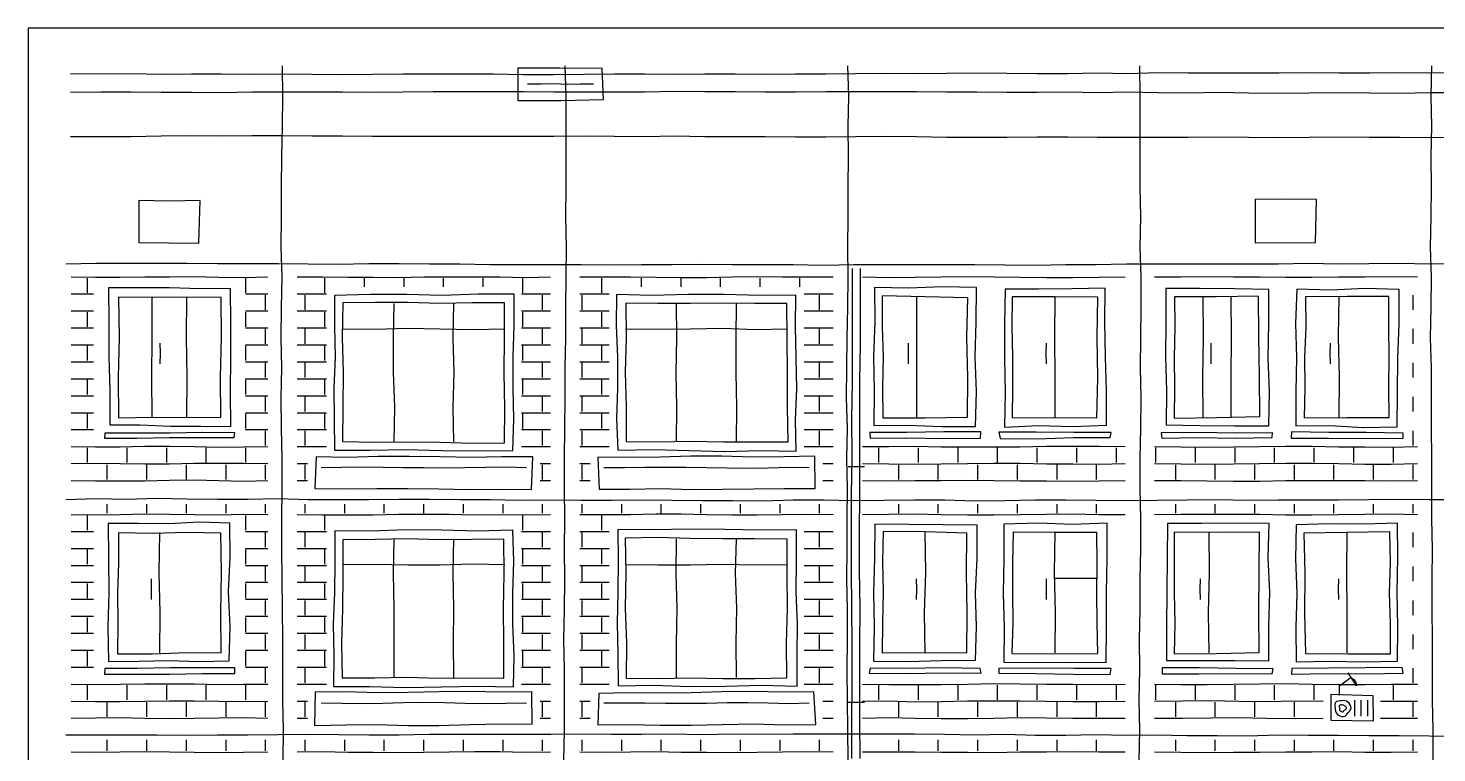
# Model space of a CAD drawing. Header units: millimetres. Extents: x 0 to 320, y 0 to 165.
# Drawn here: x 0 to 149.5, y 88.1 to 165 of the extents above; entities that cross this region are included whole.
import ezdxf

# ---------------------------------------------------------------- set-up
doc = ezdxf.new("R2010")
doc.units = ezdxf.units.MM
for name, color, linetype, true_color in [('01_KARKAS', 1, 'Continuous', 0xd62728), ('02_PROYOMY', 5, 'Continuous', 0x1f5fd6), ('03_BALKONY', 3, 'Continuous', 0x2ca02c), ('04_KLADKA', 32, 'Continuous', 0x8c5a2b), ('05_KONDICIONERY', 6, 'Continuous', 0xc512c5), ('06_VODOSTOK', 4, 'Continuous', 0x0f9aa0), ('08_KRYSHA', 8, 'Continuous', 0x444444)]:
    doc.layers.add(name, color=color, linetype=linetype, true_color=true_color)

msp = doc.modelspace()

# ---------------------------------------------------------------- linework, layer by layer
at = {"layer": '01_KARKAS'}
for points in [[(150.4, 165), (147.2, 165), (144, 165), (140.8, 165), (137.6, 165), (134.4, 165), (131.2, 165), (128, 165), (124.8, 165), (121.6, 165), (118.4, 165), (115.2, 165), (112, 165), (108.8, 165), (105.6, 165), (102.4, 165), (99.2, 165), (96, 165), (92.8, 165), (89.6, 165), (86.4, 165), (83.2, 165), (80, 165), (76.8, 165), (73.6, 165), (70.4, 165), (67.2, 165), (64, 165), (60.8, 165), (57.6, 165), (54.4, 165), (51.2, 165), (48, 165), (44.8, 165), (41.6, 165), (38.4, 165), (35.2, 165), (32, 165), (28.8, 165), (25.6, 165), (22.4, 165), (19.2, 165), (16, 165), (12.8, 165), (9.6, 165), (6.4, 165), (3.2, 165), (0, 165)], [(0, 165), (0, 161.76), (0, 158.53), (0, 155.29), (0, 152.06), (0, 148.82), (0, 145.59), (0, 142.35), (0, 139.12), (0, 135.88), (0, 132.65), (0, 129.41), (0, 126.18), (0, 122.94), (0, 119.71), (0, 116.47), (0, 113.24), (0, 110), (0, 106.76), (0, 103.53), (0, 100.29), (0, 97.06), (0, 93.82), (0, 90.59), (0, 87.35)], [(27.08, 87.31), (27.1, 90.51), (27.04, 93.71), (27.02, 96.92), (27.04, 100.12), (26.99, 103.33), (26.97, 106.53), (26.93, 109.73), (26.92, 112.94), (26.97, 116.14), (26.95, 119.35), (26.88, 122.55), (26.86, 125.76), (26.92, 128.96), (26.85, 132.16), (26.89, 135.37), (26.95, 138.57), (26.87, 141.78), (26.89, 144.98), (26.9, 148.18), (26.94, 151.39), (26.99, 154.59), (27.02, 157.8), (27, 161)], [(56.86, 87.31), (56.91, 90.51), (56.93, 93.71), (56.93, 96.92), (56.87, 100.12), (56.91, 103.33), (56.95, 106.53), (56.93, 109.73), (56.97, 112.94), (56.91, 116.14), (56.93, 119.35), (56.95, 122.55), (57, 125.76), (57.01, 128.96), (57.08, 132.16), (57.05, 135.37), (57.11, 138.57), (57.13, 141.78), (57.07, 144.98), (57.12, 148.18), (57.11, 151.39), (57.12, 154.59), (57.1, 157.8), (57, 161)], [(87.04, 87.31), (87, 90.51), (86.98, 93.71), (86.93, 96.92), (86.95, 100.12), (86.96, 103.33), (86.88, 106.53), (86.93, 109.73), (86.93, 112.94), (86.95, 116.14), (86.9, 119.35), (86.95, 122.55), (86.86, 125.76), (86.9, 128.96), (86.94, 132.16), (86.99, 135.37), (87.02, 138.57), (87, 141.78), (87.02, 144.98), (87.05, 148.18), (87.06, 151.39), (87.03, 154.59), (87.09, 157.8), (87, 161)], [(117.91, 87.31), (117.98, 90.51), (117.92, 93.71), (118, 96.92), (117.95, 100.12), (118.04, 103.33), (118.02, 106.53), (118.09, 109.73), (118.1, 112.94), (118.04, 116.14), (118.04, 119.35), (118.1, 122.55), (118.15, 125.76), (118.07, 128.96), (118.08, 132.16), (118.13, 135.37), (118.13, 138.57), (118.02, 141.78), (118.1, 144.98), (118.04, 148.18), (118.03, 151.39), (118.02, 154.59), (118.02, 157.8), (118, 161)], [(149.11, 87.31), (149.11, 90.51), (149.05, 93.71), (149.06, 96.92), (149.06, 100.12), (149.02, 103.33), (149.01, 106.53), (149.05, 109.73), (149, 112.94), (148.97, 116.14), (148.98, 119.35), (148.94, 122.55), (148.94, 125.76), (148.96, 128.96), (148.86, 132.16), (148.9, 135.37), (148.95, 138.57), (148.86, 141.78), (148.93, 144.98), (148.94, 148.18), (148.93, 151.39), (148.98, 154.59), (148.9, 157.8), (149, 161)], [(4, 140), (7.22, 140.07), (10.43, 140.06), (13.65, 140.08), (16.87, 140.08), (20.08, 140.03), (23.3, 140.03), (26.52, 140.04), (29.73, 139.98), (32.95, 139.97), (36.16, 140.03), (39.38, 140.02), (42.6, 139.99), (45.81, 139.99), (49.03, 139.92), (52.25, 139.92), (55.46, 139.93), (58.68, 139.92), (61.9, 139.88), (65.11, 139.93), (68.33, 139.91), (71.55, 139.95), (74.76, 139.94), (77.98, 139.94), (81.2, 139.91), (84.41, 139.87), (87.63, 139.91), (90.85, 139.92), (94.06, 139.91), (97.28, 139.92), (100.49, 139.94), (103.71, 139.88), (106.93, 139.87), (110.14, 139.91), (113.36, 139.92), (116.58, 140), (119.79, 140), (123.01, 139.98), (126.23, 140.01), (129.44, 139.98), (132.66, 140), (135.88, 140.05), (139.09, 140), (142.31, 140.04), (145.53, 140.08), (148.74, 140), (151.96, 140.05)], [(4, 115), (7.22, 115.1), (10.43, 115.04), (13.65, 115.12), (16.87, 115.07), (20.08, 115.03), (23.3, 115.04), (26.52, 115.09), (29.73, 114.98), (32.95, 115), (36.16, 114.98), (39.38, 115.01), (42.6, 115.04), (45.81, 114.98), (49.03, 114.98), (52.25, 114.91), (55.46, 114.97), (58.68, 114.9), (61.9, 114.9), (65.11, 114.94), (68.33, 114.93), (71.55, 114.87), (74.76, 114.88), (77.98, 114.86), (81.2, 114.95), (84.41, 114.95), (87.63, 114.89), (90.85, 114.92), (94.06, 114.94), (97.28, 114.95), (100.49, 114.85), (103.71, 114.87), (106.93, 114.94), (110.14, 114.95), (113.36, 114.9), (116.58, 114.88), (119.79, 114.91), (123.01, 114.95), (126.23, 114.99), (129.44, 114.91), (132.66, 114.95), (135.88, 114.94), (139.09, 114.95), (142.31, 114.98), (145.53, 115.04), (148.74, 115), (151.96, 114.98)], [(4, 90), (7.22, 90), (10.43, 90.02), (13.65, 90.02), (16.87, 89.98), (20.08, 90), (23.3, 90), (26.52, 90.04), (29.73, 90.08), (32.95, 90.06), (36.16, 90.01), (39.38, 90.03), (42.6, 90.1), (45.81, 90.1), (49.03, 90.1), (52.25, 90.07), (55.46, 90.07), (58.68, 90.12), (61.9, 90.07), (65.11, 90.1), (68.33, 90.13), (71.55, 90.06), (74.76, 90.13), (77.98, 90.07), (81.2, 90.13), (84.41, 90.12), (87.63, 90.11), (90.85, 90.12), (94.06, 90.12), (97.28, 90.1), (100.49, 90.02), (103.71, 90.08), (106.93, 89.99), (110.14, 89.99), (113.36, 90.05), (116.58, 89.99), (119.79, 90.02), (123.01, 89.95), (126.23, 89.93), (129.44, 89.91), (132.66, 90), (135.88, 89.99), (139.09, 89.99), (142.31, 89.93), (145.53, 89.95), (148.74, 89.9), (151.96, 89.87)]]:
    msp.add_lwpolyline(points, dxfattribs=at)
at = {"layer": '02_PROYOMY'}
for points in [[(100.65, 137.49), (97.05, 137.57), (93.45, 137.4), (89.84, 137.47)], [(21.48, 137.37), (18.24, 137.33), (15, 137.45), (11.77, 137.44), (8.53, 137.44)], [(8.53, 137.44), (8.57, 133.8), (8.56, 130.17), (8.68, 126.53), (8.66, 122.9)], [(9.59, 136.45), (9.66, 132.19), (9.54, 127.93), (9.6, 123.67)], [(20.5, 136.42), (16.86, 136.47), (13.22, 136.41), (9.59, 136.45)], [(13.17, 123.7), (13.13, 127.97), (13.16, 132.23), (13.17, 136.5)], [(16.83, 123.7), (16.86, 127.97), (16.81, 132.23), (16.83, 136.5)], [(20.45, 123.71), (20.42, 127.94), (20.53, 132.18), (20.5, 136.42)], [(21.52, 122.75), (21.47, 126.4), (21.52, 130.06), (21.5, 133.71), (21.48, 137.37)], [(89.84, 137.47), (89.88, 133.81), (89.73, 130.15), (89.8, 126.5), (89.77, 122.84)], [(90.66, 136.59), (90.63, 133.36), (90.74, 130.12), (90.68, 126.88), (90.73, 123.65)], [(99.72, 136.4), (95.19, 136.48), (90.66, 136.59)], [(94.34, 123.7), (94.32, 127.97), (94.34, 132.23), (94.34, 136.5)], [(99.69, 123.72), (99.75, 127.95), (99.64, 132.18), (99.72, 136.4)], [(100.55, 122.75), (100.65, 126.44), (100.52, 130.12), (100.62, 133.81), (100.65, 137.49)], [(103.69, 137.29), (103.63, 133.64), (103.64, 129.99), (103.71, 126.33), (103.63, 122.68)], [(114.31, 137.41), (110.77, 137.35), (107.23, 137.32), (103.69, 137.29)], [(104.44, 136.51), (104.4, 133.3), (104.48, 130.08), (104.48, 126.87), (104.45, 123.66)], [(113.53, 136.44), (108.99, 136.49), (104.44, 136.51)], [(109, 123.7), (108.99, 127.97), (108.98, 132.23), (109, 136.5)], [(113.42, 123.65), (113.52, 127.91), (113.46, 132.18), (113.53, 136.44)], [(114.44, 122.87), (114.44, 126.51), (114.36, 130.14), (114.26, 133.78), (114.31, 137.41)], [(120.75, 137.39), (120.74, 133.77), (120.72, 130.15), (120.82, 126.53), (120.77, 122.91)], [(131.67, 137.28), (128.03, 137.33), (124.39, 137.38), (120.75, 137.39)], [(121.68, 136.5), (121.71, 133.28), (121.62, 130.06), (121.68, 126.84), (121.65, 123.61)], [(130.6, 136.55), (126.14, 136.48), (121.68, 136.5)], [(124.7, 123.7), (124.69, 127.97), (124.74, 132.23), (124.7, 136.5)], [(127.7, 123.7), (127.69, 127.97), (127.73, 132.23), (127.7, 136.5)], [(130.72, 123.79), (130.69, 128.04), (130.63, 132.3), (130.6, 136.55)], [(131.69, 122.79), (131.77, 126.41), (131.63, 130.03), (131.69, 133.65), (131.67, 137.28)], [(134.64, 137.29), (134.52, 133.66), (134.62, 130.04), (134.56, 126.41), (134.56, 122.79)], [(145.53, 137.28), (141.9, 137.36), (138.27, 137.19), (134.64, 137.29)], [(135.59, 136.49), (135.6, 133.28), (135.46, 130.08), (135.49, 126.88), (135.44, 123.67)], [(144.43, 136.53), (140.01, 136.52), (135.59, 136.49)], [(139.14, 123.7), (139.18, 127.97), (139.07, 132.23), (139.14, 136.5)], [(144.46, 123.68), (144.43, 126.89), (144.47, 130.1), (144.42, 133.31), (144.43, 136.53)], [(145.32, 122.71), (145.33, 126.36), (145.39, 130), (145.52, 133.64), (145.53, 137.28)], [(14.02, 129.37), (14.04, 130.47), (14.02, 131.56)], [(93.44, 129.37), (93.45, 130.47), (93.44, 131.56)], [(108.1, 129.37), (108.06, 130.47), (108.1, 131.56)], [(125.55, 129.37), (125.56, 130.47), (125.55, 131.56)], [(138.24, 129.37), (138.21, 130.47), (138.24, 131.56)], [(8.66, 122.9), (11.88, 122.9), (15.09, 122.77), (18.31, 122.76), (21.52, 122.75)], [(9.6, 123.67), (13.21, 123.71), (16.83, 123.68), (20.45, 123.71)], [(89.77, 122.84), (93.36, 122.87), (96.96, 122.74), (100.55, 122.75)], [(90.73, 123.65), (95.21, 123.66), (99.69, 123.72)], [(103.63, 122.68), (107.23, 122.84), (110.84, 122.73), (114.44, 122.87)], [(104.45, 123.66), (108.94, 123.68), (113.42, 123.65)], [(120.77, 122.91), (124.41, 122.84), (128.05, 122.8), (131.69, 122.79)], [(121.65, 123.61), (126.18, 123.68), (130.72, 123.79)], [(134.56, 122.79), (138.15, 122.84), (141.73, 122.64), (145.32, 122.71)], [(135.44, 123.67), (139.95, 123.68), (144.46, 123.68)], [(8.12, 122.04), (8.1, 121.5)], [(8.1, 121.5), (11.54, 121.5), (14.98, 121.55), (18.42, 121.56), (21.86, 121.56)], [(21.94, 122.06), (18.49, 122.1), (15.03, 122.02), (11.58, 122.02), (8.12, 122.04)], [(21.86, 121.56), (21.94, 122.06)], [(101.13, 122.16), (97.2, 122.18), (93.27, 122.08), (89.35, 122.1)], [(89.35, 122.1), (89.36, 121.5)], [(89.36, 121.5), (93.27, 121.53), (97.18, 121.46), (101.09, 121.49)], [(101.09, 121.49), (101.13, 122.16)], [(114.94, 122.1), (110.97, 122.1), (107, 122.15), (103.03, 122.12)], [(103.03, 122.12), (103.16, 121.45)], [(103.16, 121.45), (107.06, 121.44), (110.96, 121.57), (114.86, 121.56)], [(114.86, 121.56), (114.94, 122.1)], [(132.07, 122.05), (128.14, 122.03), (124.2, 122.09), (120.26, 122.07)], [(120.26, 122.07), (120.32, 121.49)], [(120.32, 121.49), (124.23, 121.55), (128.14, 121.51), (132.05, 121.56)], [(132.05, 121.56), (132.07, 122.05)], [(134.09, 122.17), (134.04, 121.5)], [(134.04, 121.5), (138.01, 121.5), (141.97, 121.46), (145.93, 121.49)], [(145.95, 122.04), (142, 122.1), (138.04, 122.11), (134.09, 122.17)], [(145.93, 121.49), (145.95, 122.04)], [(8.5, 112.44), (8.51, 108.78), (8.57, 105.12), (8.47, 101.46), (8.53, 97.81)], [(21.39, 112.49), (18.16, 112.58), (14.94, 112.39), (11.72, 112.44), (8.5, 112.44)], [(21.34, 97.86), (21.43, 101.52), (21.27, 105.18), (21.43, 108.84), (21.39, 112.49)], [(89.85, 112.37), (89.82, 108.73), (89.72, 105.1), (89.78, 101.47), (89.72, 97.83)], [(100.71, 112.28), (97.09, 112.3), (93.47, 112.32), (89.85, 112.37)], [(100.55, 97.93), (100.65, 101.51), (100.54, 105.1), (100.73, 108.69), (100.71, 112.28)], [(103.54, 112.37), (103.55, 108.71), (103.5, 105.05), (103.58, 101.39), (103.55, 97.73)], [(114.53, 112.47), (110.86, 112.35), (107.2, 112.46), (103.54, 112.37)], [(114.41, 97.7), (114.45, 101.39), (114.44, 105.08), (114.54, 108.77), (114.53, 112.47)], [(120.92, 112.44), (120.91, 108.81), (120.86, 105.18), (120.81, 101.55), (120.82, 97.92)], [(131.73, 112.44), (128.12, 112.49), (124.52, 112.43), (120.92, 112.44)], [(131.69, 97.88), (131.69, 101.52), (131.78, 105.16), (131.63, 108.8), (131.73, 112.44)], [(134.58, 112.31), (134.53, 108.67), (134.65, 105.04), (134.54, 101.4), (134.58, 97.77)], [(145.35, 112.48), (141.76, 112.38), (138.17, 112.42), (134.58, 112.31)], [(145.33, 97.84), (145.39, 101.5), (145.3, 105.16), (145.39, 108.82), (145.35, 112.48)], [(9.57, 111.45), (9.57, 108.25), (9.47, 105.04), (9.53, 101.83), (9.49, 98.62)], [(20.45, 111.42), (16.83, 111.47), (13.2, 111.38), (9.57, 111.45)], [(13.98, 98.7), (14.01, 102.97), (13.91, 107.23), (13.98, 111.5)], [(20.49, 98.73), (20.44, 102.96), (20.53, 107.19), (20.45, 111.42)], [(90.75, 111.59), (90.67, 108.37), (90.75, 105.15), (90.67, 101.94), (90.66, 98.72)], [(99.63, 111.43), (95.19, 111.56), (90.75, 111.59)], [(95.2, 98.7), (95.12, 102.97), (95.26, 107.23), (95.2, 111.5)], [(99.62, 98.71), (99.67, 102.95), (99.59, 107.19), (99.63, 111.43)], [(104.56, 111.53), (104.49, 108.31), (104.48, 105.08), (104.52, 101.86), (104.42, 98.64)], [(113.42, 111.47), (108.99, 111.48), (104.56, 111.53)], [(109, 98.7), (109.04, 102.97), (108.93, 107.23), (109, 111.5)], [(113.52, 98.64), (113.48, 101.85), (113.41, 105.05), (113.48, 108.26), (113.42, 111.47)], [(121.63, 111.52), (121.62, 108.29), (121.62, 105.07), (121.69, 101.84), (121.63, 98.62)], [(130.68, 111.51), (126.15, 111.5), (121.63, 111.52)], [(125.34, 98.7), (125.27, 102.97), (125.38, 107.23), (125.34, 111.5)], [(130.65, 98.75), (130.63, 103), (130.66, 107.25), (130.68, 111.51)], [(144.53, 111.54), (139.97, 111.48), (135.41, 111.42)], [(135.41, 111.42), (135.5, 107.17), (135.48, 102.92), (135.56, 98.66)], [(140, 98.7), (140.01, 102.97), (139.97, 107.23), (140, 111.5)], [(144.58, 98.61), (144.6, 101.84), (144.49, 105.08), (144.58, 108.31), (144.53, 111.54)], [(13.08, 104.37), (13.08, 105.47), (13.08, 106.56)], [(94.3, 104.37), (94.33, 105.47), (94.3, 106.56)], [(108.1, 104.37), (108.08, 105.47), (108.1, 106.56)], [(109, 106.64), (113.5, 106.64)], [(124.44, 104.37), (124.4, 105.47), (124.44, 106.56)], [(139.1, 104.37), (139.09, 105.47), (139.1, 106.56)], [(9.49, 98.62), (13.16, 98.62), (16.83, 98.75), (20.49, 98.73)], [(90.66, 98.72), (95.14, 98.75), (99.62, 98.71)], [(121.63, 98.62), (126.14, 98.63), (130.65, 98.75)], [(8.53, 97.81), (11.73, 97.85), (14.93, 97.89), (18.13, 97.8), (21.34, 97.86)], [(89.72, 97.83), (93.33, 97.8), (96.94, 97.92), (100.55, 97.93)], [(103.55, 97.73), (107.17, 97.68), (110.79, 97.74), (114.41, 97.7)], [(104.42, 98.64), (108.97, 98.6), (113.52, 98.64)], [(120.82, 97.92), (124.44, 97.89), (128.07, 97.92), (131.69, 97.88)], [(134.58, 97.77), (138.16, 97.83), (141.75, 97.78), (145.33, 97.84)], [(135.56, 98.66), (140.07, 98.61), (144.58, 98.61)], [(8.13, 97.07), (8.09, 96.45)], [(8.09, 96.45), (11.55, 96.45), (15.01, 96.46), (18.47, 96.53), (21.93, 96.51)], [(21.92, 97.13), (18.48, 97.12), (15.03, 97.12), (11.58, 97.06), (8.13, 97.07)], [(21.93, 96.51), (21.92, 97.13)], [(89.37, 97.1), (89.25, 96.57)], [(89.25, 96.57), (93.22, 96.53), (97.18, 96.58), (101.15, 96.55)], [(101.04, 97.06), (97.15, 97.11), (93.26, 97.06), (89.37, 97.1)], [(101.15, 96.55), (101.04, 97.06)], [(114.95, 97.07), (110.98, 97.05), (107.01, 97.1), (103.03, 97.06)], [(103.03, 97.06), (103.03, 96.56)], [(103.03, 96.56), (106.97, 96.51), (110.91, 96.47), (114.85, 96.43)], [(114.85, 96.43), (114.95, 97.07)], [(120.37, 97.13), (120.35, 96.5)], [(120.35, 96.5), (124.25, 96.49), (128.15, 96.52), (132.04, 96.48)], [(132.13, 97.03), (128.21, 97.04), (124.29, 97.12), (120.37, 97.13)], [(132.04, 96.48), (132.13, 97.03)], [(134.12, 97.07), (134.09, 96.44)], [(134.09, 96.44), (138.04, 96.51), (142, 96.48), (145.95, 96.56)], [(145.84, 97.17), (141.93, 97.13), (138.02, 97.1), (134.12, 97.07)], [(145.95, 96.56), (145.84, 97.17)]]:
    msp.add_lwpolyline(points, dxfattribs=at)
at = {"layer": '03_BALKONY'}
for points in [[(32.52, 136.65), (32.52, 133.36), (32.58, 130.08), (32.43, 126.8), (32.49, 123.51), (32.51, 120.23)], [(51.57, 136.78), (47.76, 136.77), (43.95, 136.64), (40.14, 136.73), (36.33, 136.74), (32.52, 136.65)], [(51.44, 120.19), (51.56, 123.51), (51.49, 126.83), (51.48, 130.15), (51.57, 133.46), (51.57, 136.78)], [(62.43, 136.73), (62.41, 133.43), (62.55, 130.13), (62.55, 126.84), (62.46, 123.54), (62.59, 120.24)], [(81.49, 136.67), (77.68, 136.64), (73.86, 136.74), (70.05, 136.75), (66.24, 136.63), (62.43, 136.73)], [(81.52, 120.11), (81.44, 123.42), (81.57, 126.73), (81.52, 130.05), (81.46, 133.36), (81.49, 136.67)], [(33.4, 135.85), (33.33, 132.17), (33.42, 128.5), (33.41, 124.82), (33.38, 121.15)], [(50.56, 135.84), (47.13, 135.84), (43.7, 135.77), (40.27, 135.88), (36.83, 135.89), (33.4, 135.85)], [(38.83, 121.1), (38.91, 124.78), (38.79, 128.45), (38.79, 132.12), (38.83, 135.8)], [(45.17, 121.1), (45.12, 124.78), (45.22, 128.45), (45.12, 132.12), (45.17, 135.8)], [(50.57, 121.01), (50.61, 124.72), (50.52, 128.43), (50.57, 132.14), (50.56, 135.84)], [(63.42, 135.83), (63.48, 132.16), (63.38, 128.49), (63.48, 124.82), (63.46, 121.14)], [(80.51, 135.77), (77.09, 135.8), (73.67, 135.83), (70.26, 135.79), (66.84, 135.77), (63.42, 135.83)], [(68.83, 121.1), (68.84, 124.78), (68.79, 128.45), (68.86, 132.12), (68.83, 135.8)], [(75.17, 121.1), (75.2, 124.78), (75.13, 128.45), (75.15, 132.12), (75.17, 135.8)], [(80.68, 121.1), (80.58, 124.77), (80.59, 128.44), (80.56, 132.1), (80.51, 135.77)], [(33.4, 133.1), (36.84, 133.07), (40.28, 133.18), (43.72, 133.1), (47.16, 133.02), (50.6, 133.1)], [(63.4, 133.1), (66.84, 133.05), (70.28, 133.11), (73.72, 133.17), (77.16, 133.04), (80.6, 133.1)], [(33.38, 121.15), (36.81, 121.07), (40.25, 121.1), (43.69, 121.07), (47.13, 120.98), (50.57, 121.01)], [(63.46, 121.14), (66.9, 121.09), (70.35, 121.17), (73.79, 121.1), (77.24, 121.09), (80.68, 121.1)], [(32.51, 120.23), (36.3, 120.21), (40.09, 120.31), (43.87, 120.19), (47.65, 120.15), (51.44, 120.19)], [(62.59, 120.24), (66.37, 120.28), (70.16, 120.18), (73.95, 120.08), (77.74, 120.18), (81.52, 120.11)], [(30.58, 119.52), (30.44, 116.15)], [(53.58, 119.53), (50.29, 119.53), (47.01, 119.45), (43.72, 119.51), (40.44, 119.55), (37.15, 119.54), (33.87, 119.46), (30.58, 119.52)], [(31.1, 118.4), (33.28, 118.43), (35.46, 118.47), (37.64, 118.43), (39.82, 118.38), (42, 118.37), (44.18, 118.34), (46.36, 118.38), (48.54, 118.43), (50.72, 118.47), (52.9, 118.4)], [(53.41, 116.06), (53.58, 119.53)], [(83.51, 119.57), (80.22, 119.5), (76.93, 119.48), (73.64, 119.57), (70.35, 119.57), (67.06, 119.47), (63.77, 119.44), (60.48, 119.47)], [(60.48, 119.47), (60.59, 116.07)], [(61.1, 118.4), (63.28, 118.38), (65.46, 118.42), (67.64, 118.43), (69.82, 118.42), (72, 118.4), (74.18, 118.36), (76.36, 118.33), (78.54, 118.35), (80.72, 118.41), (82.9, 118.4)], [(83.54, 116.15), (83.51, 119.57)], [(30.44, 116.15), (33.72, 116.11), (37, 116.14), (40.29, 116.15), (43.57, 116.11), (46.85, 116.06), (50.13, 116.07), (53.41, 116.06)], [(60.59, 116.07), (63.87, 116.1), (67.15, 116.16), (70.43, 116.06), (73.7, 116.07), (76.98, 116.12), (80.26, 116.17), (83.54, 116.15)], [(32.55, 111.68), (32.56, 108.37), (32.5, 105.07), (32.36, 101.76), (32.45, 98.46), (32.4, 95.15)], [(51.45, 111.72), (47.67, 111.62), (43.89, 111.72), (40.11, 111.76), (36.33, 111.63), (32.55, 111.68)], [(33.4, 110.7), (33.41, 107.04), (33.36, 103.39), (33.27, 99.73), (33.32, 96.07)], [(50.5, 110.78), (47.08, 110.73), (43.66, 110.7), (40.24, 110.8), (36.82, 110.74), (33.4, 110.7)], [(38.83, 96.1), (38.84, 99.78), (38.86, 103.45), (38.78, 107.12), (38.83, 110.8)], [(45.17, 96.1), (45.15, 99.78), (45.18, 103.45), (45.11, 107.12), (45.17, 110.8)], [(50.5, 96.04), (50.49, 99.73), (50.46, 103.41), (50.53, 107.09), (50.5, 110.78)], [(51.5, 95.11), (51.58, 98.43), (51.45, 101.75), (51.43, 105.07), (51.54, 108.4), (51.45, 111.72)], [(62.58, 111.8), (62.62, 108.49), (62.6, 105.17), (62.52, 101.85), (62.59, 98.54), (62.61, 95.22)], [(81.55, 111.78), (77.76, 111.74), (73.96, 111.79), (70.17, 111.84), (66.37, 111.77), (62.58, 111.8)], [(63.36, 110.89), (63.43, 107.18), (63.35, 103.46), (63.5, 99.75), (63.48, 96.03)], [(80.57, 110.77), (77.13, 110.83), (73.69, 110.8), (70.24, 110.84), (66.8, 110.94), (63.36, 110.89)], [(68.83, 96.1), (68.81, 99.78), (68.87, 103.45), (68.78, 107.12), (68.83, 110.8)], [(75.17, 96.1), (75.13, 99.78), (75.2, 103.45), (75.09, 107.12), (75.17, 110.8)], [(80.54, 96.05), (80.5, 99.73), (80.58, 103.41), (80.56, 107.09), (80.57, 110.77)], [(81.62, 95.18), (81.62, 98.5), (81.64, 101.82), (81.52, 105.14), (81.56, 108.46), (81.55, 111.78)], [(33.4, 108.1), (36.84, 108.14), (40.28, 108.04), (43.72, 108.05), (47.16, 108.16), (50.6, 108.1)], [(63.4, 108.1), (66.84, 108.05), (70.28, 108.07), (73.72, 108.13), (77.16, 108.06), (80.6, 108.1)], [(33.32, 96.07), (36.76, 96.07), (40.19, 96.13), (43.63, 96.04), (47.07, 96.05), (50.5, 96.04)], [(63.48, 96.03), (66.89, 96), (70.3, 96.07), (73.72, 96.01), (77.13, 95.99), (80.54, 96.05)], [(30.46, 94.53), (30.39, 91.01)], [(53.47, 94.57), (50.18, 94.53), (46.9, 94.62), (43.61, 94.58), (40.32, 94.5), (37.03, 94.47), (33.74, 94.58), (30.46, 94.53)], [(32.4, 95.15), (36.22, 95.16), (40.04, 95.04), (43.86, 95.11), (47.68, 95.17), (51.5, 95.11)], [(53.51, 91.15), (53.47, 94.57)], [(60.56, 94.41), (60.46, 91.09)], [(83.4, 94.59), (80.14, 94.55), (76.87, 94.6), (73.61, 94.58), (70.35, 94.46), (67.09, 94.44), (63.82, 94.48), (60.56, 94.41)], [(62.61, 95.22), (66.41, 95.28), (70.21, 95.16), (74.02, 95.17), (77.82, 95.28), (81.62, 95.18)], [(83.6, 91.12), (83.4, 94.59)], [(31.1, 93.4), (33.28, 93.37), (35.46, 93.35), (37.64, 93.37), (39.82, 93.44), (42, 93.47), (44.18, 93.45), (46.36, 93.38), (48.54, 93.34), (50.72, 93.36), (52.9, 93.4)], [(61.1, 93.4), (63.28, 93.42), (65.46, 93.4), (67.64, 93.36), (69.82, 93.38), (72, 93.38), (74.18, 93.43), (76.36, 93.44), (78.54, 93.42), (80.72, 93.35), (82.9, 93.4)], [(30.39, 91.01), (33.7, 91.07), (37, 91.1), (40.3, 91.01), (43.6, 91.02), (46.9, 91.13), (50.21, 91.19), (53.51, 91.15)], [(60.46, 91.09), (63.76, 91.13), (67.07, 91.04), (70.38, 91.05), (73.68, 91.11), (76.99, 91.17), (80.3, 91.09), (83.6, 91.12)]]:
    msp.add_lwpolyline(points, dxfattribs=at)
at = {"layer": '04_KLADKA'}
for points in [[(4.55, 138.6), (7.16, 138.57), (9.77, 138.57), (12.39, 138.62), (15, 138.63), (17.61, 138.65), (20.22, 138.57), (22.84, 138.53), (25.45, 138.6)], [(6.3, 136.92), (6.3, 138.48)], [(23.1, 136.92), (23.1, 138.48)], [(28.55, 138.6), (31.24, 138.61), (33.93, 138.57), (36.62, 138.57), (39.31, 138.56), (42, 138.63), (44.69, 138.62), (47.38, 138.63), (50.07, 138.62), (52.76, 138.55), (55.45, 138.6)], [(31.5, 136.92), (31.5, 138.48)], [(35.7, 137.55), (35.7, 138.48)], [(39.9, 137.55), (39.9, 138.48)], [(44.1, 137.55), (44.1, 138.48)], [(48.3, 137.55), (48.3, 138.48)], [(52.5, 136.92), (52.5, 138.48)], [(58.55, 138.6), (61.24, 138.61), (63.93, 138.6), (66.62, 138.59), (69.31, 138.54), (72, 138.56), (74.69, 138.61), (77.38, 138.66), (80.07, 138.63), (82.76, 138.6), (85.45, 138.6)], [(60.9, 136.92), (60.9, 138.48)], [(65.1, 137.55), (65.1, 138.48)], [(69.3, 137.55), (69.3, 138.48)], [(73.5, 137.55), (73.5, 138.48)], [(77.7, 137.55), (77.7, 138.48)], [(81.9, 137.55), (81.9, 138.48)], [(88.55, 138.6), (91.34, 138.54), (94.13, 138.57), (96.92, 138.63), (99.71, 138.66), (102.5, 138.63), (105.29, 138.59), (108.08, 138.53), (110.87, 138.54), (113.66, 138.58), (116.45, 138.6)], [(119.55, 138.6), (122.34, 138.62), (125.13, 138.66), (127.92, 138.62), (130.71, 138.61), (133.5, 138.57), (136.29, 138.57), (139.08, 138.6), (141.87, 138.61), (144.66, 138.66), (147.45, 138.6)], [(4.55, 136.8), (6.95, 136.8)], [(23.05, 136.8), (25.45, 136.8)], [(25.2, 135.12), (25.2, 136.68)], [(28.55, 136.8), (31.65, 136.8)], [(29.4, 135.12), (29.4, 136.68)], [(52.35, 136.8), (55.45, 136.8)], [(54.6, 135.12), (54.6, 136.68)], [(58.55, 136.8), (61.65, 136.8)], [(58.8, 135.12), (58.8, 136.68)], [(82.35, 136.8), (85.45, 136.8)], [(84, 135.12), (84, 136.68)], [(147, 135.12), (147, 136.68)], [(4.55, 135), (6.95, 135)], [(6.3, 133.32), (6.3, 134.88)], [(23.05, 135), (25.45, 135)], [(23.1, 133.32), (23.1, 134.88)], [(28.55, 135), (31.65, 135)], [(31.5, 133.32), (31.5, 134.88)], [(52.35, 135), (55.45, 135)], [(52.5, 133.32), (52.5, 134.88)], [(58.55, 135), (61.65, 135)], [(60.9, 133.32), (60.9, 134.88)], [(82.35, 135), (85.45, 135)], [(4.55, 133.2), (6.95, 133.2)], [(23.05, 133.2), (25.45, 133.2)], [(25.2, 131.52), (25.2, 133.08)], [(28.55, 133.2), (31.65, 133.2)], [(29.4, 131.52), (29.4, 133.08)], [(52.35, 133.2), (55.45, 133.2)], [(54.6, 131.52), (54.6, 133.08)], [(58.55, 133.2), (61.65, 133.2)], [(58.8, 131.52), (58.8, 133.08)], [(82.35, 133.2), (85.45, 133.2)], [(84, 131.52), (84, 133.08)], [(147, 131.52), (147, 133.08)], [(4.55, 131.4), (6.95, 131.4)], [(6.3, 129.72), (6.3, 131.28)], [(23.05, 131.4), (25.45, 131.4)], [(23.1, 129.72), (23.1, 131.28)], [(28.55, 131.4), (31.65, 131.4)], [(31.5, 129.72), (31.5, 131.28)], [(52.35, 131.4), (55.45, 131.4)], [(52.5, 129.72), (52.5, 131.28)], [(58.55, 131.4), (61.65, 131.4)], [(60.9, 129.72), (60.9, 131.28)], [(82.35, 131.4), (85.45, 131.4)], [(4.55, 129.6), (6.95, 129.6)], [(23.05, 129.6), (25.45, 129.6)], [(25.2, 127.92), (25.2, 129.48)], [(28.55, 129.6), (31.65, 129.6)], [(29.4, 127.92), (29.4, 129.48)], [(52.35, 129.6), (55.45, 129.6)], [(54.6, 127.92), (54.6, 129.48)], [(58.55, 129.6), (61.65, 129.6)], [(58.8, 127.92), (58.8, 129.48)], [(82.35, 129.6), (85.45, 129.6)], [(84, 127.92), (84, 129.48)], [(147, 127.92), (147, 129.48)], [(4.55, 127.8), (6.95, 127.8)], [(6.3, 126.12), (6.3, 127.68)], [(23.05, 127.8), (25.45, 127.8)], [(23.1, 126.12), (23.1, 127.68)], [(28.55, 127.8), (31.65, 127.8)], [(31.5, 126.12), (31.5, 127.68)], [(52.35, 127.8), (55.45, 127.8)], [(52.5, 126.12), (52.5, 127.68)], [(58.55, 127.8), (61.65, 127.8)], [(60.9, 126.12), (60.9, 127.68)], [(82.35, 127.8), (85.45, 127.8)], [(4.55, 126), (6.95, 126)], [(23.05, 126), (25.45, 126)], [(25.2, 124.32), (25.2, 125.88)], [(28.55, 126), (31.65, 126)], [(29.4, 124.32), (29.4, 125.88)], [(52.35, 126), (55.45, 126)], [(54.6, 124.32), (54.6, 125.88)], [(58.55, 126), (61.65, 126)], [(58.8, 124.32), (58.8, 125.88)], [(82.35, 126), (85.45, 126)], [(84, 124.32), (84, 125.88)], [(147, 124.32), (147, 125.88)], [(4.55, 124.2), (6.95, 124.2)], [(23.05, 124.2), (25.45, 124.2)], [(28.55, 124.2), (31.65, 124.2)], [(52.35, 124.2), (55.45, 124.2)], [(58.55, 124.2), (61.65, 124.2)], [(82.35, 124.2), (85.45, 124.2)], [(6.3, 122.52), (6.3, 124.08)], [(23.1, 122.52), (23.1, 124.08)], [(31.5, 122.52), (31.5, 124.08)], [(52.5, 122.52), (52.5, 124.08)], [(60.9, 122.52), (60.9, 124.08)], [(4.55, 122.4), (6.95, 122.4)], [(23.05, 122.4), (25.45, 122.4)], [(25.2, 120.72), (25.2, 122.28)], [(28.55, 122.4), (31.65, 122.4)], [(29.4, 120.72), (29.4, 122.28)], [(52.35, 122.4), (55.45, 122.4)], [(54.6, 120.72), (54.6, 122.28)], [(58.55, 122.4), (61.65, 122.4)], [(58.8, 120.72), (58.8, 122.28)], [(82.35, 122.4), (85.45, 122.4)], [(84, 120.72), (84, 122.28)], [(147, 120.72), (147, 122.28)], [(4.55, 120.6), (7.16, 120.57), (9.77, 120.58), (12.39, 120.65), (15, 120.63), (17.61, 120.6), (20.22, 120.53), (22.84, 120.57), (25.45, 120.6)], [(6.3, 118.92), (6.3, 120.48)], [(10.5, 118.92), (10.5, 120.48)], [(14.7, 118.92), (14.7, 120.48)], [(18.9, 118.92), (18.9, 120.48)], [(23.1, 118.92), (23.1, 120.48)], [(28.55, 120.6), (31.65, 120.6)], [(52.35, 120.6), (55.45, 120.6)], [(58.55, 120.6), (61.65, 120.6)], [(82.35, 120.6), (85.45, 120.6)], [(88.55, 120.6), (91.34, 120.62), (94.13, 120.63), (96.92, 120.59), (99.71, 120.59), (102.5, 120.57), (105.29, 120.58), (108.08, 120.64), (110.87, 120.63), (113.66, 120.64), (116.45, 120.6)], [(90.3, 118.92), (90.3, 120.48)], [(94.5, 118.92), (94.5, 120.48)], [(98.7, 118.92), (98.7, 120.48)], [(102.9, 118.92), (102.9, 120.48)], [(107.1, 118.92), (107.1, 120.48)], [(111.3, 118.92), (111.3, 120.48)], [(115.5, 118.92), (115.5, 120.48)], [(119.55, 120.6), (122.34, 120.56), (125.13, 120.55), (127.92, 120.59), (130.71, 120.61), (133.5, 120.66), (136.29, 120.64), (139.08, 120.59), (141.87, 120.58), (144.66, 120.55), (147.45, 120.6)], [(119.7, 118.92), (119.7, 120.48)], [(123.9, 118.92), (123.9, 120.48)], [(128.1, 118.92), (128.1, 120.48)], [(132.3, 118.92), (132.3, 120.48)], [(136.5, 118.92), (136.5, 120.48)], [(140.7, 118.92), (140.7, 120.48)], [(144.9, 118.92), (144.9, 120.48)], [(4.55, 118.8), (7.16, 118.86), (9.77, 118.82), (12.39, 118.78), (15, 118.76), (17.61, 118.83), (20.22, 118.86), (22.84, 118.84), (25.45, 118.8)], [(8.4, 117.12), (8.4, 118.68)], [(12.6, 117.12), (12.6, 118.68)], [(16.8, 117.12), (16.8, 118.68)], [(21, 117.12), (21, 118.68)], [(25.2, 117.12), (25.2, 118.68)], [(28.55, 118.8), (29.65, 118.8)], [(29.4, 117.12), (29.4, 118.68)], [(54.35, 118.8), (55.45, 118.8)], [(54.6, 117.12), (54.6, 118.68)], [(58.55, 118.8), (59.65, 118.8)], [(58.8, 117.12), (58.8, 118.68)], [(84.35, 118.8), (85.45, 118.8)], [(88.55, 118.8), (91.34, 118.76), (94.13, 118.73), (96.92, 118.77), (99.71, 118.82), (102.5, 118.86), (105.29, 118.84), (108.08, 118.79), (110.87, 118.77), (113.66, 118.74), (116.45, 118.8)], [(92.4, 117.12), (92.4, 118.68)], [(96.6, 117.12), (96.6, 118.68)], [(100.8, 117.12), (100.8, 118.68)], [(105, 117.12), (105, 118.68)], [(109.2, 117.12), (109.2, 118.68)], [(113.4, 117.12), (113.4, 118.68)], [(119.55, 118.8), (122.34, 118.78), (125.13, 118.74), (127.92, 118.78), (130.71, 118.81), (133.5, 118.86), (136.29, 118.83), (139.08, 118.82), (141.87, 118.74), (144.66, 118.74), (147.45, 118.8)], [(121.8, 117.12), (121.8, 118.68)], [(126, 117.12), (126, 118.68)], [(130.2, 117.12), (130.2, 118.68)], [(134.4, 117.12), (134.4, 118.68)], [(138.6, 117.12), (138.6, 118.68)], [(142.8, 117.12), (142.8, 118.68)], [(147, 117.12), (147, 118.68)], [(4.55, 117), (7.16, 116.98), (9.77, 116.97), (12.39, 116.97), (15, 117.03), (17.61, 117.07), (20.22, 117.02), (22.84, 116.94), (25.45, 117)], [(28.55, 117), (29.65, 117)], [(54.35, 117), (55.45, 117)], [(58.55, 117), (59.65, 117)], [(84.35, 117), (85.45, 117)], [(88.55, 117), (91.34, 116.96), (94.13, 117), (96.92, 117), (99.71, 117.03), (102.5, 117), (105.29, 116.96), (108.08, 116.96), (110.87, 116.95), (113.66, 116.98), (116.45, 117)], [(119.55, 117), (122.34, 117.02), (125.13, 116.96), (127.92, 116.94), (130.71, 116.95), (133.5, 116.99), (136.29, 117.01), (139.08, 117.02), (141.87, 117), (144.66, 116.96), (147.45, 117)], [(8.4, 113.52), (8.4, 114.5)], [(12.6, 113.52), (12.6, 114.5)], [(16.8, 113.52), (16.8, 114.5)], [(21, 113.52), (21, 114.5)], [(25.2, 113.52), (25.2, 114.5)], [(29.4, 113.52), (29.4, 114.5)], [(33.6, 113.52), (33.6, 114.5)], [(37.8, 113.52), (37.8, 114.5)], [(42, 113.52), (42, 114.5)], [(46.2, 113.52), (46.2, 114.5)], [(50.4, 113.52), (50.4, 114.5)], [(54.6, 113.52), (54.6, 114.5)], [(58.8, 113.52), (58.8, 114.5)], [(63, 113.52), (63, 114.5)], [(67.2, 113.52), (67.2, 114.5)], [(71.4, 113.52), (71.4, 114.5)], [(75.6, 113.52), (75.6, 114.5)], [(79.8, 113.52), (79.8, 114.5)], [(84, 113.52), (84, 114.5)], [(92.4, 113.52), (92.4, 114.5)], [(96.6, 113.52), (96.6, 114.5)], [(100.8, 113.52), (100.8, 114.5)], [(105, 113.52), (105, 114.5)], [(109.2, 113.52), (109.2, 114.5)], [(113.4, 113.52), (113.4, 114.5)], [(121.8, 113.52), (121.8, 114.5)], [(126, 113.52), (126, 114.5)], [(130.2, 113.52), (130.2, 114.5)], [(134.4, 113.52), (134.4, 114.5)], [(138.6, 113.52), (138.6, 114.5)], [(142.8, 113.52), (142.8, 114.5)], [(147, 113.52), (147, 114.5)], [(4.55, 113.4), (7.16, 113.36), (9.77, 113.41), (12.39, 113.46), (15, 113.42), (17.61, 113.38), (20.22, 113.37), (22.84, 113.42), (25.45, 113.4)], [(6.3, 111.72), (6.3, 113.28)], [(23.1, 111.72), (23.1, 113.28)], [(28.55, 113.4), (31.24, 113.36), (33.93, 113.35), (36.62, 113.36), (39.31, 113.43), (42, 113.42), (44.69, 113.43), (47.38, 113.37), (50.07, 113.38), (52.76, 113.36), (55.45, 113.4)], [(31.5, 111.72), (31.5, 113.28)], [(52.5, 111.72), (52.5, 113.28)], [(58.55, 113.4), (61.24, 113.38), (63.93, 113.4), (66.62, 113.45), (69.31, 113.45), (72, 113.38), (74.69, 113.35), (77.38, 113.36), (80.07, 113.38), (82.76, 113.43), (85.45, 113.4)], [(60.9, 111.72), (60.9, 113.28)], [(88.55, 113.4), (91.34, 113.43), (94.13, 113.46), (96.92, 113.41), (99.71, 113.37), (102.5, 113.36), (105.29, 113.4), (108.08, 113.44), (110.87, 113.46), (113.66, 113.41), (116.45, 113.4)], [(119.55, 113.4), (122.34, 113.42), (125.13, 113.42), (127.92, 113.44), (130.71, 113.42), (133.5, 113.35), (136.29, 113.35), (139.08, 113.4), (141.87, 113.42), (144.66, 113.45), (147.45, 113.4)], [(4.55, 111.6), (6.95, 111.6)], [(23.05, 111.6), (25.45, 111.6)], [(25.2, 109.92), (25.2, 111.48)], [(28.55, 111.6), (31.65, 111.6)], [(29.4, 109.92), (29.4, 111.48)], [(52.35, 111.6), (55.45, 111.6)], [(54.6, 109.92), (54.6, 111.48)], [(58.55, 111.6), (61.65, 111.6)], [(58.8, 109.92), (58.8, 111.48)], [(82.35, 111.6), (85.45, 111.6)], [(84, 109.92), (84, 111.48)], [(147, 109.92), (147, 111.48)], [(4.55, 109.8), (6.95, 109.8)], [(6.3, 108.12), (6.3, 109.68)], [(23.05, 109.8), (25.45, 109.8)], [(23.1, 108.12), (23.1, 109.68)], [(28.55, 109.8), (31.65, 109.8)], [(31.5, 108.12), (31.5, 109.68)], [(52.35, 109.8), (55.45, 109.8)], [(52.5, 108.12), (52.5, 109.68)], [(58.55, 109.8), (61.65, 109.8)], [(60.9, 108.12), (60.9, 109.68)], [(82.35, 109.8), (85.45, 109.8)], [(4.55, 108), (6.95, 108)], [(23.05, 108), (25.45, 108)], [(25.2, 106.32), (25.2, 107.88)], [(28.55, 108), (31.65, 108)], [(29.4, 106.32), (29.4, 107.88)], [(52.35, 108), (55.45, 108)], [(54.6, 106.32), (54.6, 107.88)], [(58.55, 108), (61.65, 108)], [(58.8, 106.32), (58.8, 107.88)], [(82.35, 108), (85.45, 108)], [(84, 106.32), (84, 107.88)], [(147, 106.32), (147, 107.88)], [(4.55, 106.2), (6.95, 106.2)], [(23.05, 106.2), (25.45, 106.2)], [(28.55, 106.2), (31.65, 106.2)], [(52.35, 106.2), (55.45, 106.2)], [(58.55, 106.2), (61.65, 106.2)], [(82.35, 106.2), (85.45, 106.2)], [(6.3, 104.52), (6.3, 106.08)], [(23.1, 104.52), (23.1, 106.08)], [(31.5, 104.52), (31.5, 106.08)], [(52.5, 104.52), (52.5, 106.08)], [(60.9, 104.52), (60.9, 106.08)], [(4.55, 104.4), (6.95, 104.4)], [(23.05, 104.4), (25.45, 104.4)], [(25.2, 102.72), (25.2, 104.28)], [(28.55, 104.4), (31.65, 104.4)], [(29.4, 102.72), (29.4, 104.28)], [(52.35, 104.4), (55.45, 104.4)], [(54.6, 102.72), (54.6, 104.28)], [(58.55, 104.4), (61.65, 104.4)], [(58.8, 102.72), (58.8, 104.28)], [(82.35, 104.4), (85.45, 104.4)], [(84, 102.72), (84, 104.28)], [(147, 102.72), (147, 104.28)], [(4.55, 102.6), (6.95, 102.6)], [(6.3, 100.92), (6.3, 102.48)], [(23.05, 102.6), (25.45, 102.6)], [(23.1, 100.92), (23.1, 102.48)], [(28.55, 102.6), (31.65, 102.6)], [(31.5, 100.92), (31.5, 102.48)], [(52.35, 102.6), (55.45, 102.6)], [(52.5, 100.92), (52.5, 102.48)], [(58.55, 102.6), (61.65, 102.6)], [(60.9, 100.92), (60.9, 102.48)], [(82.35, 102.6), (85.45, 102.6)], [(4.55, 100.8), (6.95, 100.8)], [(23.05, 100.8), (25.45, 100.8)], [(25.2, 99.12), (25.2, 100.68)], [(28.55, 100.8), (31.65, 100.8)], [(29.4, 99.12), (29.4, 100.68)], [(52.35, 100.8), (55.45, 100.8)], [(54.6, 99.12), (54.6, 100.68)], [(58.55, 100.8), (61.65, 100.8)], [(58.8, 99.12), (58.8, 100.68)], [(82.35, 100.8), (85.45, 100.8)], [(84, 99.12), (84, 100.68)], [(147, 99.12), (147, 100.68)], [(4.55, 99), (6.95, 99)], [(6.3, 97.32), (6.3, 98.88)], [(23.05, 99), (25.45, 99)], [(23.1, 97.32), (23.1, 98.88)], [(28.55, 99), (31.65, 99)], [(31.5, 97.32), (31.5, 98.88)], [(52.35, 99), (55.45, 99)], [(52.5, 97.32), (52.5, 98.88)], [(58.55, 99), (61.65, 99)], [(60.9, 97.32), (60.9, 98.88)], [(82.35, 99), (85.45, 99)], [(4.55, 97.2), (6.95, 97.2)], [(23.05, 97.2), (25.45, 97.2)], [(28.55, 97.2), (31.65, 97.2)], [(52.35, 97.2), (55.45, 97.2)], [(58.55, 97.2), (61.65, 97.2)], [(82.35, 97.2), (85.45, 97.2)], [(25.2, 95.52), (25.2, 97.08)], [(29.4, 95.52), (29.4, 97.08)], [(54.6, 95.52), (54.6, 97.08)], [(58.8, 95.52), (58.8, 97.08)], [(84, 95.52), (84, 97.08)], [(147, 95.52), (147, 97.08)], [(4.55, 95.4), (7.16, 95.34), (9.77, 95.4), (12.39, 95.42), (15, 95.44), (17.61, 95.43), (20.22, 95.36), (22.84, 95.38), (25.45, 95.4)], [(6.3, 93.72), (6.3, 95.28)], [(10.5, 93.72), (10.5, 95.28)], [(14.7, 93.72), (14.7, 95.28)], [(18.9, 93.72), (18.9, 95.28)], [(23.1, 93.72), (23.1, 95.28)], [(28.55, 95.4), (31.65, 95.4)], [(52.35, 95.4), (55.45, 95.4)], [(58.55, 95.4), (61.65, 95.4)], [(82.35, 95.4), (85.45, 95.4)], [(88.55, 95.4), (91.34, 95.36), (94.13, 95.35), (96.92, 95.37), (99.71, 95.41), (102.5, 95.46), (105.29, 95.44), (108.08, 95.39), (110.87, 95.39), (113.66, 95.35), (116.45, 95.4)], [(90.3, 93.72), (90.3, 95.28)], [(94.5, 93.72), (94.5, 95.28)], [(98.7, 93.72), (98.7, 95.28)], [(102.9, 93.72), (102.9, 95.28)], [(107.1, 93.72), (107.1, 95.28)], [(111.3, 93.72), (111.3, 95.28)], [(115.5, 93.72), (115.5, 95.28)], [(119.55, 95.4), (122.34, 95.37), (125.13, 95.36), (127.92, 95.38), (130.71, 95.43), (133.5, 95.45), (136.29, 95.39), (139.08, 95.35), (141.87, 95.35), (144.66, 95.39), (147.45, 95.4)], [(119.7, 93.72), (119.7, 95.28)], [(123.9, 93.72), (123.9, 95.28)], [(128.1, 93.72), (128.1, 95.28)], [(132.3, 93.72), (132.3, 95.28)], [(136.5, 93.72), (136.5, 95.28)], [(144.9, 93.72), (144.9, 95.28)], [(4.55, 93.6), (7.16, 93.55), (9.77, 93.54), (12.39, 93.59), (15, 93.64), (17.61, 93.64), (20.22, 93.58), (22.84, 93.54), (25.45, 93.6)], [(8.4, 91.92), (8.4, 93.48)], [(12.6, 91.92), (12.6, 93.48)], [(16.8, 91.92), (16.8, 93.48)], [(21, 91.92), (21, 93.48)], [(25.2, 91.92), (25.2, 93.48)], [(28.55, 93.6), (29.65, 93.6)], [(29.4, 91.92), (29.4, 93.48)], [(54.35, 93.6), (55.45, 93.6)], [(54.6, 91.92), (54.6, 93.48)], [(58.55, 93.6), (59.65, 93.6)], [(58.8, 91.92), (58.8, 93.48)], [(84.35, 93.6), (85.45, 93.6)], [(88.55, 93.6), (91.34, 93.61), (94.13, 93.53), (96.92, 93.54), (99.71, 93.62), (102.5, 93.62), (105.29, 93.64), (108.08, 93.6), (110.87, 93.55), (113.66, 93.56), (116.45, 93.6)], [(92.4, 91.92), (92.4, 93.48)], [(96.6, 91.92), (96.6, 93.48)], [(100.8, 91.92), (100.8, 93.48)], [(105, 91.92), (105, 93.48)], [(109.2, 91.92), (109.2, 93.48)], [(113.4, 91.92), (113.4, 93.48)], [(119.55, 93.6), (122.53, 93.64), (125.52, 93.66), (128.5, 93.6), (131.48, 93.55), (134.47, 93.63), (137.45, 93.6)], [(121.8, 91.92), (121.8, 93.48)], [(126, 91.92), (126, 93.48)], [(130.2, 91.92), (130.2, 93.48)], [(134.4, 91.92), (134.4, 93.48)], [(143.55, 93.6), (147.45, 93.6)], [(147, 91.92), (147, 93.48)], [(4.55, 91.8), (7.16, 91.82), (9.77, 91.84), (12.39, 91.78), (15, 91.76), (17.61, 91.78), (20.22, 91.81), (22.84, 91.85), (25.45, 91.8)], [(28.55, 91.8), (29.65, 91.8)], [(54.35, 91.8), (55.45, 91.8)], [(58.55, 91.8), (59.65, 91.8)], [(84.35, 91.8), (85.45, 91.8)], [(88.55, 91.8), (91.34, 91.84), (94.13, 91.8), (96.92, 91.76), (99.71, 91.76), (102.5, 91.8), (105.29, 91.85), (108.08, 91.83), (110.87, 91.79), (113.66, 91.79), (116.45, 91.8)], [(119.55, 91.8), (122.53, 91.78), (125.52, 91.82), (128.5, 91.85), (131.48, 91.77), (134.47, 91.74), (137.45, 91.8)], [(143.55, 91.8), (147.45, 91.8)], [(4.55, 88.2), (7.16, 88.16), (9.77, 88.21), (12.39, 88.25), (15, 88.21), (17.61, 88.17), (20.22, 88.14), (22.84, 88.18), (25.45, 88.2)], [(8.4, 88.32), (8.4, 89.5)], [(12.6, 88.32), (12.6, 89.5)], [(16.8, 88.32), (16.8, 89.5)], [(21, 88.32), (21, 89.5)], [(25.2, 88.32), (25.2, 89.5)], [(28.55, 88.2), (31.24, 88.25), (33.93, 88.19), (36.62, 88.16), (39.31, 88.14), (42, 88.19), (44.69, 88.22), (47.38, 88.24), (50.07, 88.24), (52.76, 88.19), (55.45, 88.2)], [(29.4, 88.32), (29.4, 89.5)], [(33.6, 88.32), (33.6, 89.5)], [(37.8, 88.32), (37.8, 89.5)], [(42, 88.32), (42, 89.5)], [(46.2, 88.32), (46.2, 89.5)], [(50.4, 88.32), (50.4, 89.5)], [(54.6, 88.32), (54.6, 89.5)], [(58.55, 88.2), (61.24, 88.18), (63.93, 88.23), (66.62, 88.26), (69.31, 88.19), (72, 88.18), (74.69, 88.15), (77.38, 88.18), (80.07, 88.21), (82.76, 88.24), (85.45, 88.2)], [(58.8, 88.32), (58.8, 89.5)], [(63, 88.32), (63, 89.5)], [(67.2, 88.32), (67.2, 89.5)], [(71.4, 88.32), (71.4, 89.5)], [(75.6, 88.32), (75.6, 89.5)], [(79.8, 88.32), (79.8, 89.5)], [(84, 88.32), (84, 89.5)], [(88.55, 88.2), (91.34, 88.22), (94.13, 88.21), (96.92, 88.19), (99.71, 88.18), (102.5, 88.14), (105.29, 88.21), (108.08, 88.22), (110.87, 88.25), (113.66, 88.2), (116.45, 88.2)], [(92.4, 88.32), (92.4, 89.5)], [(96.6, 88.32), (96.6, 89.5)], [(100.8, 88.32), (100.8, 89.5)], [(105, 88.32), (105, 89.5)], [(109.2, 88.32), (109.2, 89.5)], [(113.4, 88.32), (113.4, 89.5)], [(119.55, 88.2), (122.34, 88.19), (125.13, 88.15), (127.92, 88.16), (130.71, 88.17), (133.5, 88.22), (136.29, 88.23), (139.08, 88.24), (141.87, 88.19), (144.66, 88.17), (147.45, 88.2)], [(121.8, 88.32), (121.8, 89.5)], [(126, 88.32), (126, 89.5)], [(130.2, 88.32), (130.2, 89.5)], [(134.4, 88.32), (134.4, 89.5)], [(138.6, 88.32), (138.6, 89.5)], [(142.8, 88.32), (142.8, 89.5)], [(147, 88.32), (147, 89.5)]]:
    msp.add_lwpolyline(points, dxfattribs=at)
at = {"layer": '05_KONDICIONERY'}
for points in [[(139.2, 95.2), (140.33, 96.07)], [(141, 95.2), (140.1, 96.6)], [(140.33, 96.07), (140.55, 95.98)], [(140.55, 95.98), (140.74, 95.84)], [(140.74, 95.84), (140.88, 95.65)], [(142.75, 94.17), (138.26, 94.28)], [(138.26, 94.28), (138.28, 91.56)], [(139.2, 94.2), (139.2, 95.2)], [(140.88, 95.65), (140.97, 95.43)], [(140.97, 95.43), (141, 95.2)], [(140.8, 92), (140.8, 93.7)], [(141.5, 92), (141.5, 93.7)], [(142.2, 92), (142.2, 93.7)], [(142.78, 91.5), (142.75, 94.17)], [(138.28, 91.56), (142.78, 91.5)]]:
    msp.add_lwpolyline(points, dxfattribs=at)
for points in [[(140.41, 92.85), (140.4, 93.04), (140.31, 93.21), (140.2, 93.36), (140.06, 93.48), (139.92, 93.58), (139.75, 93.63), (139.58, 93.65), (139.42, 93.64), (139.25, 93.62), (139.07, 93.6), (138.88, 93.54), (138.74, 93.4), (138.68, 93.22), (138.68, 93.02), (138.71, 92.85), (138.73, 92.69), (138.76, 92.52), (138.82, 92.36), (138.93, 92.21), (139.07, 92.1), (139.23, 92.02), (139.41, 91.96), (139.59, 91.95), (139.77, 92.01), (139.92, 92.13), (140.02, 92.27), (140.12, 92.4), (140.23, 92.53), (140.34, 92.67), (140.41, 92.85)], [(139.93, 92.85), (139.91, 92.94), (139.85, 93), (139.78, 93.06), (139.73, 93.1), (139.67, 93.14), (139.6, 93.17), (139.53, 93.17), (139.47, 93.18), (139.39, 93.19), (139.3, 93.19), (139.21, 93.17), (139.16, 93.1), (139.15, 93), (139.18, 92.92), (139.21, 92.85), (139.2, 92.79), (139.19, 92.71), (139.2, 92.63), (139.24, 92.57), (139.31, 92.52), (139.38, 92.48), (139.46, 92.46), (139.54, 92.46), (139.61, 92.5), (139.66, 92.57), (139.69, 92.63), (139.74, 92.68), (139.81, 92.71), (139.89, 92.77), (139.93, 92.85)]]:
    msp.add_lwpolyline(points, close=True, dxfattribs=at)
at = {"layer": '06_VODOSTOK'}
for points in [[(87.44, 87.5), (87.43, 91.5), (87.46, 95.5), (87.45, 99.5), (87.44, 103.5), (87.4, 107.5), (87.4, 111.5), (87.39, 115.5), (87.45, 119.5), (87.44, 123.5), (87.5, 127.5), (87.51, 131.5), (87.48, 135.5), (87.48, 139.5)], [(88.3, 87.5), (88.28, 91.5), (88.27, 95.5), (88.27, 99.5), (88.3, 103.5), (88.23, 107.5), (88.23, 111.5), (88.26, 115.5), (88.26, 119.5), (88.27, 123.5), (88.29, 127.5), (88.35, 131.5), (88.34, 135.5), (88.33, 139.5)], [(87.05, 118.5), (88.75, 118.5)], [(87.05, 93.5), (88.75, 93.5)]]:
    msp.add_lwpolyline(points, dxfattribs=at)
at = {"layer": '08_KRYSHA'}
for points in [[(4.5, 160.2), (7.71, 160.17), (10.91, 160.19), (14.12, 160.12), (17.32, 160.16), (20.53, 160.17), (23.74, 160.13), (26.94, 160.16), (30.15, 160.11), (33.36, 160.1), (36.56, 160.12), (39.77, 160.16), (42.97, 160.14), (46.18, 160.15), (49.39, 160.16), (52.59, 160.09), (55.8, 160.09), (59.01, 160.11), (62.21, 160.15), (65.42, 160.16), (68.62, 160.13), (71.83, 160.15), (75.04, 160.16), (78.24, 160.13), (81.45, 160.17), (84.65, 160.14), (87.86, 160.19), (91.07, 160.22), (94.27, 160.2), (97.48, 160.22), (100.69, 160.25), (103.89, 160.21), (107.1, 160.19), (110.3, 160.2), (113.51, 160.25), (116.72, 160.2), (119.92, 160.28), (123.13, 160.26), (126.34, 160.26), (129.54, 160.25), (132.75, 160.25), (135.95, 160.3), (139.16, 160.25), (142.37, 160.26), (145.57, 160.31), (148.78, 160.27), (151.98, 160.29)], [(60.92, 160.73), (56.44, 160.76), (51.97, 160.75)], [(51.97, 160.75), (51.99, 157.32)], [(61.07, 157.44), (60.92, 160.73)], [(53, 159.1), (54.4, 159.09), (55.8, 159.14), (57.2, 159.06), (58.6, 159.09), (60, 159.1)], [(4.5, 158.2), (7.71, 158.23), (10.91, 158.23), (14.12, 158.22), (17.32, 158.21), (20.53, 158.18), (23.74, 158.25), (26.94, 158.26), (30.15, 158.25), (33.36, 158.24), (36.56, 158.21), (39.77, 158.26), (42.97, 158.29), (46.18, 158.28), (49.39, 158.27), (52.59, 158.27), (55.8, 158.26), (59.01, 158.25), (62.21, 158.26), (65.42, 158.25), (68.62, 158.31), (71.83, 158.28), (75.04, 158.29), (78.24, 158.26), (81.45, 158.23), (84.65, 158.27), (87.86, 158.29), (91.07, 158.29), (94.27, 158.28), (97.48, 158.24), (100.69, 158.26), (103.89, 158.21), (107.1, 158.21), (110.3, 158.25), (113.51, 158.19), (116.72, 158.23), (119.92, 158.16), (123.13, 158.14), (126.34, 158.21), (129.54, 158.15), (132.75, 158.12), (135.95, 158.15), (139.16, 158.18), (142.37, 158.15), (145.57, 158.1), (148.78, 158.17), (151.98, 158.17)], [(51.99, 157.32), (56.53, 157.32), (61.07, 157.44)], [(4.5, 153.5), (7.71, 153.52), (10.91, 153.52), (14.12, 153.59), (17.32, 153.61), (20.53, 153.58), (23.74, 153.61), (26.94, 153.6), (30.15, 153.56), (33.36, 153.57), (36.56, 153.54), (39.77, 153.54), (42.97, 153.54), (46.18, 153.55), (49.39, 153.55), (52.59, 153.55), (55.8, 153.54), (59.01, 153.59), (62.21, 153.55), (65.42, 153.52), (68.62, 153.58), (71.83, 153.5), (75.04, 153.49), (78.24, 153.5), (81.45, 153.48), (84.65, 153.46), (87.86, 153.52), (91.07, 153.53), (94.27, 153.51), (97.48, 153.44), (100.69, 153.45), (103.89, 153.44), (107.1, 153.47), (110.3, 153.46), (113.51, 153.44), (116.72, 153.45), (119.92, 153.45), (123.13, 153.44), (126.34, 153.47), (129.54, 153.45), (132.75, 153.41), (135.95, 153.42), (139.16, 153.46), (142.37, 153.43), (145.57, 153.42), (148.78, 153.41), (151.98, 153.42)], [(18.27, 146.73), (15, 146.66), (11.73, 146.71)], [(11.73, 146.71), (11.74, 142.27)], [(18.13, 142.2), (18.27, 146.73)], [(136.76, 146.83), (133.49, 146.85), (130.22, 146.83)], [(130.22, 146.83), (130.24, 142.23)], [(136.63, 142.25), (136.76, 146.83)], [(11.74, 142.27), (18.13, 142.2)], [(130.24, 142.23), (136.63, 142.25)]]:
    msp.add_lwpolyline(points, dxfattribs=at)

doc.saveas('drawing.dxf')
